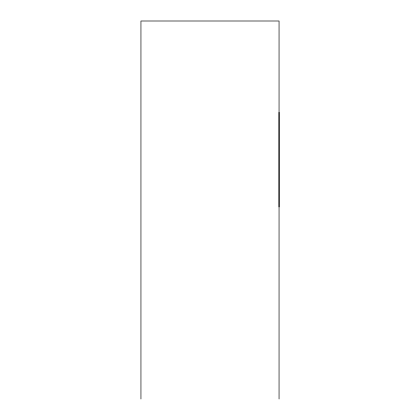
<?xml version="1.0" encoding="UTF-8"?>
<svg xmlns="http://www.w3.org/2000/svg" width="420" height="420" viewBox="0 0 420 420"><rect width="100%" height="100%" fill="white"/><g stroke="black" fill="none" stroke-linecap="round" stroke-linejoin="round"><path stroke-width="0.63" d="M279.053 206.939L279.053 112.34M279.053 399L279.053 21L140.947 21L140.947 399"/></g></svg>
